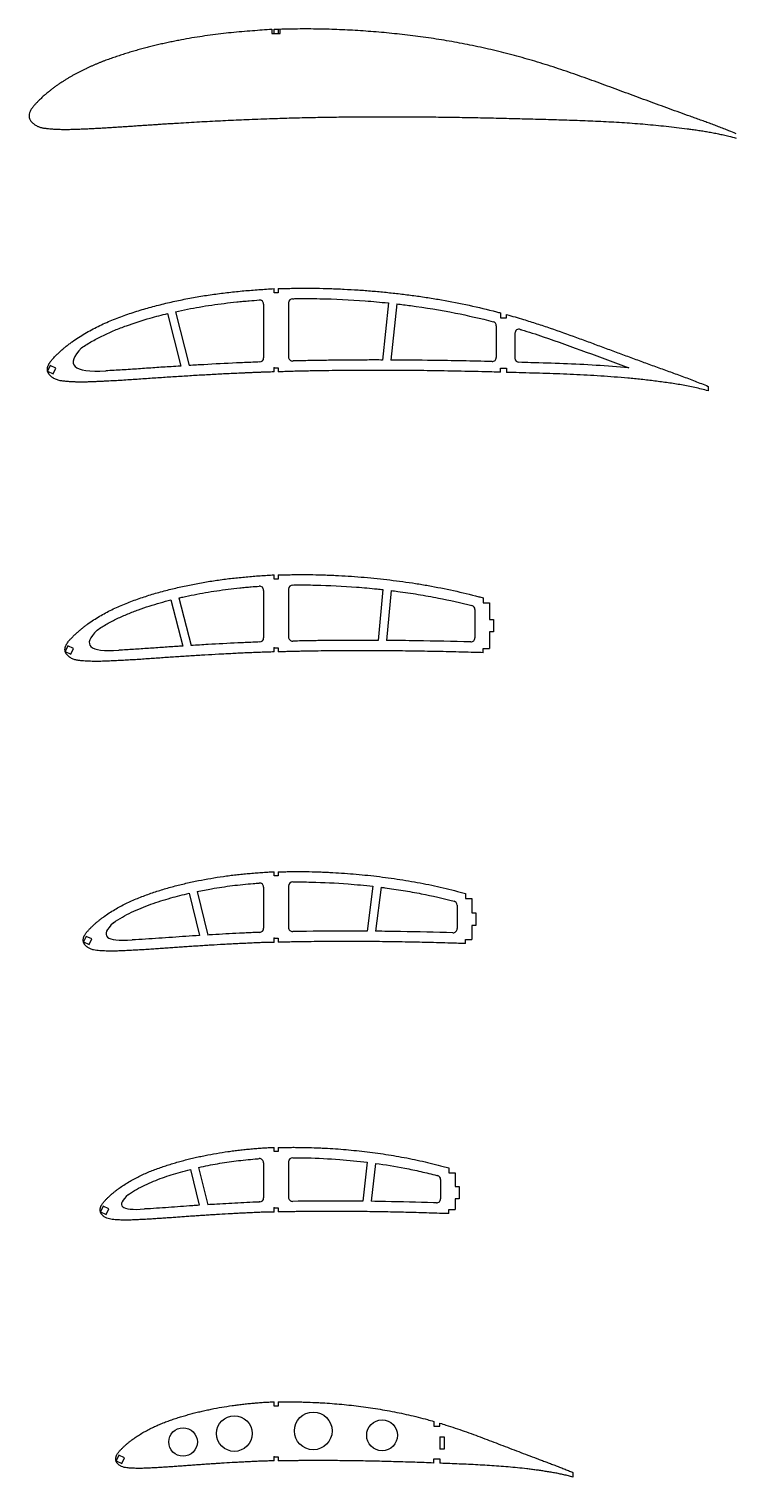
# Model space of a CAD drawing. Header units: millimetres. Extents: x 80 to 1077, y 41 to 739.
# Drawn here: x 80 to 421, y 41 to 739 of the extents above; entities that cross this region are included whole.
import ezdxf

# ---------------------------------------------------------------- set-up
doc = ezdxf.new("R2010")
doc.units = ezdxf.units.MM
doc.layers.add('10', color=7, linetype='Continuous')
doc.layers.add('11', color=80, linetype='Continuous')

msp = doc.modelspace()

# ---------------------------------------------------------------- linework, layer by layer
for p, q in [((196.84, 739.28), (196.84, 737.28)), ((196.84, 737.28), (200.84, 737.28)), ((196.84, 737.28), (197.84, 737.28)), ((197.84, 737.28), (197.84, 739.28)), ((197.84, 739.28), (199.84, 739.28)), ((199.84, 739.28), (199.84, 737.28)), ((200.84, 737.28), (200.84, 739.32)), ((197.84, 612.28), (197.84, 614.27)), ((199.84, 612.28), (197.84, 612.28)), ((199.84, 614.28), (199.84, 612.28)), ((204.84, 607.4), (204.84, 581.36)), ((146.47, 602.23), (152.84, 576.93)), ((150.37, 603.13), (156.91, 577.18)), ((192.84, 606.77), (192.84, 580.88)), ((253.04, 607.33), (250.22, 579.84)), ((257.01, 606.89), (254.24, 579.83)), ((307.02, 602.56), (307.02, 600.16)), ((310.02, 600.16), (310.02, 601.74)), ((305.02, 596.37), (305.02, 581.07)), ((307.02, 600.16), (310.02, 600.16)), ((314.02, 592.7), (314.02, 580.72)), ((197.84, 574.1), (197.84, 576.1)), ((197.84, 576.1), (199.84, 576.1)), ((199.84, 576.1), (199.84, 574.15)), ((307.02, 573.97), (307.02, 575.97)), ((307.02, 575.97), (310.02, 575.97)), ((310.02, 575.97), (310.02, 573.88)), ((197.84, 474.26), (197.84, 476.25)), ((199.84, 476.26), (199.84, 474.26)), ((192.84, 468.8), (192.84, 445.9)), ((199.84, 474.26), (197.84, 474.26)), ((204.84, 469.37), (204.84, 446.32)), ((250.38, 469.17), (248.02, 444.66)), ((254.35, 468.7), (252.03, 444.64)), ((148.1, 464.19), (153.79, 441.93)), ((151.98, 465.14), (157.85, 442.19)), ((298.74, 465.15), (298.74, 462.75)), ((298.74, 462.75), (301.74, 462.75)), ((301.74, 462.75), (301.74, 454.75)), ((294.74, 459.5), (294.74, 445.92)), ((301.74, 454.75), (303.74, 454.75)), ((303.74, 454.75), (303.74, 448.75)), ((303.74, 448.75), (301.74, 448.75)), ((301.74, 448.75), (301.74, 440.75)), ((197.84, 439.1), (197.84, 441.1)), ((197.84, 441.1), (199.84, 441.1)), ((199.84, 441.1), (199.84, 439.14)), ((298.74, 438.75), (298.74, 440.75)), ((298.74, 440.75), (301.74, 440.75)), ((197.84, 331.13), (197.84, 333.11)), ((199.84, 331.13), (197.84, 331.13)), ((199.84, 333.13), (199.84, 331.13)), ((156.87, 322.77), (161.9, 302.39)), ((160.78, 323.63), (165.96, 302.64)), ((192.84, 325.71), (192.84, 305.92)), ((204.84, 326.22), (204.84, 306.28)), ((245.55, 326.12), (242.7, 304.49)), ((249.52, 325.63), (246.73, 304.45)), ((290.15, 322.65), (290.15, 320.25)), ((286.15, 317.01), (286.15, 305.7)), ((290.15, 320.25), (293.15, 320.25)), ((293.15, 320.25), (293.15, 313.25)), ((293.15, 313.25), (295.15, 313.25)), ((295.15, 307.25), (293.15, 307.25)), ((293.15, 307.25), (293.15, 300.51)), ((295.15, 313.25), (295.15, 307.25)), ((197.84, 299.1), (197.84, 301.1)), ((197.84, 301.1), (199.84, 301.1)), ((199.84, 301.1), (199.84, 299.14)), ((290.15, 298.51), (290.15, 300.51)), ((290.15, 300.51), (293.15, 300.51)), ((197.84, 198.22), (197.84, 200.2)), ((199.84, 198.22), (197.84, 198.22)), ((199.84, 200.22), (199.84, 198.22)), ((157.57, 189.65), (161.8, 172.32)), ((161.46, 190.58), (165.86, 172.59)), ((192.84, 192.85), (192.84, 175.94)), ((204.84, 193.28), (204.84, 176.24)), ((242.81, 193.07), (240.65, 174.3)), ((246.78, 192.55), (244.67, 174.25)), ((282.18, 190.33), (282.18, 187.93)), ((278.18, 184.71), (278.18, 175.5)), ((282.18, 187.93), (285.18, 187.93)), ((285.18, 187.93), (285.18, 181.43)), ((285.18, 181.43), (287.18, 181.43)), ((287.18, 175.43), (285.18, 175.43)), ((285.18, 175.43), (285.18, 170.3)), ((287.18, 181.43), (287.18, 175.43)), ((197.84, 169.1), (197.84, 171.1)), ((197.84, 171.1), (199.84, 171.1)), ((199.84, 171.1), (199.84, 169.13)), ((282.18, 168.3), (282.18, 170.3)), ((282.18, 170.3), (285.18, 170.3)), ((197.84, 75.53), (197.84, 77.51)), ((199.84, 77.53), (199.84, 75.53)), ((199.84, 75.53), (197.84, 75.53)), ((274.82, 68.18), (274.82, 65.78)), ((274.82, 65.78), (277.82, 65.78)), ((277.82, 65.78), (277.82, 67.3)), ((277.82, 60.78), (279.82, 60.78)), ((277.82, 60.78), (277.82, 54.78)), ((279.82, 60.78), (279.82, 54.78)), ((197.84, 49.1), (197.84, 51.1)), ((197.84, 51.1), (199.84, 51.1)), ((199.84, 51.1), (199.84, 49.12)), ((274.82, 48.09), (274.82, 50.09)), ((274.82, 50.09), (277.82, 50.09)), ((279.82, 54.78), (277.82, 54.78)), ((277.82, 50.09), (277.82, 47.98))]:
    msp.add_line(p, q)
at = {"color": 7, "linetype": 'Continuous', "lineweight": 25}
for p, q in [((105.04, 585.71), (105.04, 585.71)), ((89.93, 577.19), (88.67, 574.47)), ((88.67, 574.47), (91.39, 573.2)), ((92.65, 575.92), (89.93, 577.19)), ((91.39, 573.2), (92.65, 575.92)), ((116.74, 574.61), (116.74, 574.61)), ((407.11, 567.14), (407.12, 564.98)), ((112.57, 449.66), (112.57, 449.66)), ((98.42, 442.09), (97.15, 439.37)), ((101.14, 440.82), (98.42, 442.09)), ((99.87, 438.1), (101.14, 440.82)), ((122.96, 439.92), (122.96, 439.92)), ((97.15, 439.37), (99.87, 438.1)), ((120.38, 308.58), (120.38, 308.58)), ((107.23, 301.99), (105.96, 299.27)), ((109.94, 300.72), (107.23, 301.99)), ((108.68, 298), (109.94, 300.72)), ((105.96, 299.27), (108.68, 298)), ((127.63, 177.58), (127.63, 177.58)), ((115.4, 171.89), (114.13, 169.17)), ((114.13, 169.17), (116.85, 167.9)), ((118.12, 170.62), (115.4, 171.89)), ((116.85, 167.9), (118.12, 170.62)), ((122.94, 51.8), (121.68, 49.08)), ((121.68, 49.08), (124.4, 47.81)), ((125.66, 50.53), (122.94, 51.8)), ((124.4, 47.81), (125.66, 50.53)), ((341.95, 43.54), (341.96, 41.33))]:
    msp.add_line(p, q, dxfattribs=at)
for centre, radius in [((178.7, 62.3), 8.6), ((216.76, 63.58), 9.09), ((153.98, 58.23), 6.88), ((249.95, 61.44), 7.44)]:
    msp.add_circle(centre, radius)
for centre, start, end in [((190.84, 606.77), 0, 94.30218), ((206.84, 607.4), 91.00408, 180), ((303.02, 596.37), 0, 75.41711), ((316.02, 592.7), 73.08137, 180), ((190.84, 580.88), 272.10136, 0), ((206.84, 581.36), 180, 271.56895), ((303.02, 581.07), 268.53786, 360), ((316.02, 580.72), 180, 268.37755), ((190.84, 468.8), 0, 94.2857), ((206.84, 469.37), 90.79571, 180), ((292.74, 459.5), 360, 75.64772), ((190.84, 445.9), 272.06582, 0), ((206.84, 446.32), 180, 271.33539), ((292.74, 445.92), 268.46053, 0), ((206.84, 326.22), 90.45832, 180), ((190.84, 325.71), 0, 94.34987), ((284.15, 317.01), 360, 75.4806), ((190.84, 305.92), 272.11706, 0), ((206.84, 306.28), 180, 271.12223), ((284.15, 305.7), 268.31891, 0), ((190.84, 192.85), 0, 94.49635), ((206.84, 193.28), 90.09645, 180), ((276.18, 184.71), 0, 75.29038), ((190.84, 175.94), 272.30208, 360), ((206.84, 176.24), 180, 270.92366), ((276.18, 175.5), 268.16058, 0)]:
    msp.add_arc(centre, 2, start, end)
for points, knots in [([(199.84, 614.28), (200.3, 614.29), (201.89, 614.31), (204.6, 614.36), (207.98, 614.43), (211.37, 614.46), (214.75, 614.46), (219.26, 614.42), (223.76, 614.32), (228.27, 614.15), (232.77, 613.95), (238.4, 613.63), (245.14, 613.12), (251.88, 612.49), (258.6, 611.76), (265.31, 610.91), (272, 609.94), (280.9, 608.47), (291.96, 606.31), (301.38, 604.05), (306.38, 602.73), (307.02, 602.56)], [0.0092414, 0.0092414, 0.0092414, 0.0092414, 0.015625, 0.03125, 0.046875, 0.0625, 0.078125, 0.09375, 0.125, 0.140625, 0.15625, 0.1875, 0.21875, 0.25, 0.28125, 0.3125, 0.34375, 0.375, 0.4375, 0.5, 0.509189, 0.509189, 0.509189, 0.509189]), ([(197.84, 574.1), (196.71, 574.07), (194.97, 574.02), (192.63, 573.94), (190.8, 573.87), (188.98, 573.8), (187.16, 573.73), (185.34, 573.65), (182.91, 573.55), (179.88, 573.41), (176.24, 573.24), (172.61, 573.05), (167.76, 572.8), (162.92, 572.53), (158.08, 572.24), (154.45, 572.02), (150.82, 571.79), (147.2, 571.56), (143.57, 571.31), (139.95, 571.07), (136.32, 570.82), (132.7, 570.57), (129.08, 570.33), (125.45, 570.09), (121.83, 569.87), (118.81, 569.71), (116.39, 569.59), (114.58, 569.5), (112.77, 569.42), (110.96, 569.34), (109.15, 569.27), (107.33, 569.22), (105.52, 569.19), (103.7, 569.2), (101.89, 569.24), (100.08, 569.31), (98.27, 569.44), (96.46, 569.61), (94.66, 569.84), (93.2, 570.23), (92.09, 570.73), (91.44, 571.11), (90.94, 571.45), (90.46, 571.82), (90.01, 572.23), (89.66, 572.62), (89.47, 572.85), (89.33, 573.03), (89.2, 573.22), (89.09, 573.42), (88.99, 573.62), (88.88, 573.82), (88.78, 574.02), (88.7, 574.23), (88.65, 574.45), (88.6, 574.67), (88.57, 574.9), (88.54, 575.2), (88.54, 575.58), (88.58, 575.95), (88.64, 576.25), (88.69, 576.47), (88.76, 576.69), (88.86, 576.97), (89, 577.32), (89.2, 577.73), (89.5, 578.26), (89.92, 578.89), (90.47, 579.61), (91.05, 580.3), (91.66, 580.97), (92.29, 581.62), (92.93, 582.26), (93.79, 583.11), (94.9, 584.15), (96.26, 585.35), (97.66, 586.5), (99.09, 587.61), (101.04, 589.04), (103.54, 590.74), (106.63, 592.65), (109.79, 594.43), (113.02, 596.09), (116.31, 597.62), (119.65, 599.04), (123.03, 600.36), (126.44, 601.61), (129.88, 602.77), (133.34, 603.86), (136.82, 604.88), (140.33, 605.84), (143.85, 606.74), (147.38, 607.59), (150.93, 608.38), (155.67, 609.36), (161.63, 610.46), (167.63, 611.38), (172.44, 612.03), (176.05, 612.46), (179.67, 612.85), (183.3, 613.2), (186.93, 613.5), (190.57, 613.77), (194.2, 614.04), (196.63, 614.2), (197.84, 614.27)], [0.4725269, 0.4725269, 0.4725269, 0.4725269, 0.4802032, 0.4843286, 0.4884539, 0.4925793, 0.4967047, 0.5008301, 0.5049554, 0.5132062, 0.5214569, 0.5297077, 0.5379584, 0.5544599, 0.5627106, 0.5709614, 0.5792121, 0.5874629, 0.5957136, 0.6039643, 0.6122151, 0.6204658, 0.6287166, 0.6369673, 0.6452181, 0.6534688, 0.6575942, 0.6617195, 0.6658449, 0.6699703, 0.6740957, 0.678221, 0.6823464, 0.6864718, 0.6905971, 0.6947225, 0.6988479, 0.7029733, 0.7070986, 0.711224, 0.7132867, 0.7153494, 0.7163807, 0.7174121, 0.7194747, 0.7205061, 0.7210218, 0.7215374, 0.7220531, 0.7225688, 0.7230844, 0.7236001, 0.7241158, 0.7246315, 0.7251471, 0.7256628, 0.7261785, 0.7266941, 0.7277255, 0.7287568, 0.7292725, 0.7297882, 0.7303038, 0.7308195, 0.7318509, 0.7328822, 0.7339135, 0.7359762, 0.7380389, 0.7401016, 0.7421643, 0.744227, 0.7462897, 0.7483523, 0.7524777, 0.7566031, 0.7607285, 0.7648538, 0.7689792, 0.7772299, 0.7854807, 0.7937314, 0.8019822, 0.8102329, 0.8184837, 0.8267344, 0.8349851, 0.8432359, 0.8514866, 0.8597374, 0.8679881, 0.8762389, 0.8844896, 0.8927403, 0.9009911, 0.9174926, 0.9339941, 0.9422448, 0.9504955, 0.9587463, 0.966997, 0.9752478, 0.9834985, 0.9917493, 1, 1, 1, 1]), ([(150.37, 603.13), (154.16, 603.98), (157.98, 604.72), (165.8, 606.07), (169.81, 606.65), (175.83, 607.4), (177.84, 607.63), (180.86, 607.94), (181.86, 608.04), (183.87, 608.23), (184.88, 608.31), (187.49, 608.52), (189.09, 608.65), (190.69, 608.77)], [0.5046131, 0.5046131, 0.5046131, 0.5046131, 0.625, 0.625, 0.75, 0.75, 0.8125, 0.8125, 0.84375, 0.84375, 0.875, 0.875, 0.9246405, 0.9246405, 0.9246405, 0.9246405]), ([(206.81, 609.4), (207.52, 609.41), (208.24, 609.42), (212.62, 609.47), (216.27, 609.46), (227.23, 609.26), (234.52, 608.91), (245.45, 608.07), (249.09, 607.74), (252.83, 607.35), (252.93, 607.34), (253.04, 607.33)], [0.0502331, 0.0502331, 0.0502331, 0.0502331, 0.0625, 0.0625, 0.125, 0.125, 0.25, 0.25, 0.3125, 0.3125, 0.3142357, 0.3142357, 0.3142357, 0.3142357]), ([(105.04, 585.71), (106.73, 586.85), (108.45, 587.91), (111.96, 589.92), (113.74, 590.85), (117.35, 592.6), (119.18, 593.42), (122.89, 594.95), (124.76, 595.67), (130.43, 597.73), (134.28, 598.95), (140.93, 600.83), (143.69, 601.56), (146.47, 602.23)], [0, 0, 0, 0, 0.0625, 0.0625, 0.125, 0.125, 0.1875, 0.1875, 0.25, 0.25, 0.375, 0.375, 0.4633568, 0.4633568, 0.4633568, 0.4633568]), ([(257.01, 606.89), (259.22, 606.64), (261.43, 606.36), (270.89, 605.1), (278.11, 603.92), (291.39, 601.28), (297.47, 599.88), (303.52, 598.31)], [0.3370016, 0.3370016, 0.3370016, 0.3370016, 0.375, 0.375, 0.5, 0.5, 0.6068873, 0.6068873, 0.6068873, 0.6068873]), ([(310.02, 601.74), (312.73, 600.99), (317.59, 599.57), (324.57, 597.37), (333.12, 594.52), (341.61, 591.48), (350.08, 588.37), (356.42, 586.02), (362.76, 583.67), (369.1, 581.32), (375.45, 578.99), (380.74, 577.05), (384.98, 575.52), (388.16, 574.37), (391.34, 573.23), (394.52, 572.07), (397.69, 570.89), (400.85, 569.69), (403.99, 568.44), (406.08, 567.59), (407.11, 567.14)], [0.5235568, 0.5235568, 0.5235568, 0.5235568, 0.5625, 0.59375, 0.625, 0.6875, 0.71875, 0.75, 0.78125, 0.8125, 0.84375, 0.875, 0.890625, 0.90625, 0.921875, 0.9375, 0.953125, 0.96875, 0.984375, 1, 1, 1, 1]), ([(316.6, 594.62), (316.78, 594.56), (316.96, 594.51), (320.65, 593.38), (324.13, 592.25), (334.54, 588.74), (341.42, 586.23), (355.15, 581.17), (362.01, 578.61), (368.88, 576.08)], [0.6842626, 0.6842626, 0.6842626, 0.6842626, 0.6875, 0.6875, 0.75, 0.75, 0.875, 0.875, 1, 1, 1, 1]), ([(250.22, 579.84), (247.74, 579.85), (245.27, 579.85), (237.53, 579.83), (232.27, 579.8), (224.39, 579.7), (221.76, 579.66), (217.82, 579.6), (216.5, 579.57), (213.88, 579.52), (212.56, 579.49), (209.93, 579.43), (208.62, 579.41), (207.17, 579.37), (207.03, 579.36), (206.9, 579.36)], [0.4705464, 0.4705464, 0.4705464, 0.4705464, 0.5, 0.5, 0.5625, 0.5625, 0.59375, 0.59375, 0.609375, 0.609375, 0.625, 0.625, 0.640625, 0.640625, 0.6422451, 0.6422451, 0.6422451, 0.6422451]), ([(302.97, 579.07), (293.42, 579.32), (283.88, 579.52), (267.63, 579.74), (260.94, 579.81), (254.24, 579.83)], [0.2614995, 0.2614995, 0.2614995, 0.2614995, 0.375, 0.375, 0.4546161, 0.4546161, 0.4546161, 0.4546161]), ([(152.84, 576.93), (151.3, 576.83), (149.76, 576.73), (145.6, 576.46), (142.98, 576.29), (137.73, 575.93), (135.11, 575.75), (129.86, 575.39), (127.24, 575.21), (121.99, 574.89), (119.37, 574.74), (116.74, 574.61)], [0.856648, 0.856648, 0.856648, 0.856648, 0.875, 0.875, 0.90625, 0.90625, 0.9375, 0.9375, 0.96875, 0.96875, 1, 1, 1, 1]), ([(190.91, 578.88), (189.81, 578.84), (188.7, 578.8), (184.97, 578.64), (182.34, 578.53), (174.46, 578.16), (169.21, 577.89), (161.61, 577.46), (159.26, 577.32), (156.91, 577.18)], [0.705585, 0.705585, 0.705585, 0.705585, 0.71875, 0.71875, 0.75, 0.75, 0.8125, 0.8125, 0.8405218, 0.8405218, 0.8405218, 0.8405218]), ([(307.02, 573.97), (305.65, 574), (299.9, 574.15), (289.78, 574.39), (278.84, 574.59), (270.09, 574.71), (263.53, 574.78), (256.97, 574.82), (250.41, 574.85), (243.86, 574.85), (237.31, 574.82), (230.76, 574.78), (224.22, 574.7), (218.77, 574.61), (214.41, 574.53), (211.15, 574.46), (208.42, 574.4), (206.25, 574.34), (204.07, 574.27), (201.94, 574.2), (200.35, 574.16), (199.84, 574.15)], [0.2267295, 0.2267295, 0.2267295, 0.2267295, 0.2359762, 0.2654733, 0.2949703, 0.3097188, 0.3244673, 0.3392158, 0.3539643, 0.3687129, 0.3834614, 0.3982099, 0.4129584, 0.4277069, 0.4350812, 0.4424554, 0.4498297, 0.4535168, 0.4572039, 0.4645782, 0.4680034, 0.4680034, 0.4680034, 0.4680034]), ([(407.12, 564.98), (406.08, 565.3), (403.97, 565.83), (400.79, 566.59), (397.6, 567.25), (394.39, 567.84), (391.16, 568.37), (387.93, 568.85), (384.69, 569.29), (381.45, 569.71), (378.2, 570.09), (373.86, 570.58), (368.43, 571.11), (361.9, 571.66), (355.37, 572.13), (348.82, 572.52), (342.27, 572.84), (335.71, 573.1), (329.16, 573.33), (322.59, 573.53), (316.22, 573.71), (312.02, 573.83), (310.02, 573.88)], [0, 0, 0, 0, 0.0073743, 0.0147485, 0.0221228, 0.029497, 0.0368713, 0.0442455, 0.0516198, 0.0589941, 0.0663683, 0.0737426, 0.0884911, 0.1032396, 0.1179881, 0.1327366, 0.1474851, 0.1622337, 0.1769822, 0.1917307, 0.2064792, 0.2199886, 0.2199886, 0.2199886, 0.2199886]), ([(368.88, 576.08), (363.64, 576.56), (358.4, 576.95), (347.9, 577.59), (342.65, 577.83), (332.15, 578.24), (326.89, 578.4), (319.74, 578.61), (317.85, 578.67), (315.96, 578.72)], [0, 0, 0, 0, 0.0625, 0.0625, 0.125, 0.125, 0.1875, 0.1875, 0.2099885, 0.2099885, 0.2099885, 0.2099885]), ([(197.84, 439.1), (196.79, 439.07), (195.18, 439.03), (193.01, 438.97), (191.33, 438.91), (189.65, 438.85), (187.97, 438.78), (186.29, 438.7), (184.05, 438.61), (181.26, 438.48), (177.9, 438.31), (174.55, 438.14), (170.08, 437.91), (165.61, 437.65), (161.14, 437.39), (157.8, 437.18), (154.45, 436.96), (151.1, 436.74), (147.75, 436.52), (144.41, 436.29), (141.06, 436.05), (137.72, 435.82), (134.38, 435.59), (131.03, 435.37), (127.69, 435.17), (124.9, 435.01), (122.67, 434.9), (120.99, 434.82), (119.32, 434.74), (117.64, 434.67), (115.97, 434.6), (114.3, 434.55), (112.62, 434.53), (110.95, 434.53), (109.27, 434.57), (107.6, 434.64), (105.93, 434.75), (104.26, 434.91), (102.6, 435.13), (101.25, 435.51), (100.23, 435.97), (99.63, 436.33), (99.17, 436.65), (98.73, 437), (98.33, 437.38), (98, 437.75), (97.83, 437.96), (97.71, 438.13), (97.59, 438.31), (97.49, 438.49), (97.4, 438.68), (97.31, 438.87), (97.22, 439.06), (97.16, 439.26), (97.11, 439.46), (97.08, 439.66), (97.05, 439.87), (97.03, 440.15), (97.03, 440.5), (97.07, 440.85), (97.11, 441.12), (97.16, 441.32), (97.22, 441.53), (97.3, 441.79), (97.43, 442.12), (97.61, 442.49), (97.88, 442.98), (98.26, 443.57), (98.77, 444.24), (99.31, 444.88), (99.87, 445.5), (100.45, 446.1), (101.04, 446.7), (101.84, 447.48), (102.85, 448.44), (104.11, 449.55), (105.4, 450.62), (106.72, 451.65), (108.52, 452.97), (110.83, 454.54), (113.68, 456.3), (116.59, 457.95), (119.58, 459.48), (122.61, 460.9), (125.7, 462.21), (128.82, 463.44), (131.96, 464.59), (135.14, 465.66), (138.34, 466.67), (141.55, 467.61), (144.79, 468.5), (148.03, 469.34), (151.3, 470.12), (154.57, 470.85), (158.95, 471.76), (164.45, 472.78), (169.98, 473.63), (174.42, 474.23), (177.75, 474.63), (181.09, 474.99), (184.43, 475.31), (187.78, 475.59), (191.13, 475.84), (194.49, 476.08), (196.72, 476.2), (197.84, 476.25)], [0.4724615, 0.4724615, 0.4724615, 0.4724615, 0.4802032, 0.4843286, 0.4884539, 0.4925793, 0.4967047, 0.5008301, 0.5049554, 0.5132062, 0.5214569, 0.5297077, 0.5379584, 0.5544599, 0.5627106, 0.5709614, 0.5792121, 0.5874629, 0.5957136, 0.6039643, 0.6122151, 0.6204658, 0.6287166, 0.6369673, 0.6452181, 0.6534688, 0.6575942, 0.6617195, 0.6658449, 0.6699703, 0.6740957, 0.678221, 0.6823464, 0.6864718, 0.6905971, 0.6947225, 0.6988479, 0.7029733, 0.7070986, 0.711224, 0.7132867, 0.7153494, 0.7163807, 0.7174121, 0.7194747, 0.7205061, 0.7210218, 0.7215374, 0.7220531, 0.7225688, 0.7230844, 0.7236001, 0.7241158, 0.7246315, 0.7251471, 0.7256628, 0.7261785, 0.7266941, 0.7277255, 0.7287568, 0.7292725, 0.7297882, 0.7303038, 0.7308195, 0.7318509, 0.7328822, 0.7339135, 0.7359762, 0.7380389, 0.7401016, 0.7421643, 0.744227, 0.7462897, 0.7483523, 0.7524777, 0.7566031, 0.7607285, 0.7648538, 0.7689792, 0.7772299, 0.7854807, 0.7937314, 0.8019822, 0.8102329, 0.8184837, 0.8267344, 0.8349851, 0.8432359, 0.8514866, 0.8597374, 0.8679881, 0.8762389, 0.8844896, 0.8927403, 0.9009911, 0.9174926, 0.9339941, 0.9422448, 0.9504955, 0.9587463, 0.966997, 0.9752478, 0.9834985, 0.9917493, 1, 1, 1, 1]), ([(199.84, 476.26), (200.21, 476.27), (201.62, 476.28), (204.07, 476.32), (207.18, 476.38), (210.29, 476.4), (213.4, 476.4), (217.55, 476.35), (221.7, 476.25), (225.85, 476.09), (229.99, 475.9), (235.17, 475.58), (241.38, 475.11), (247.57, 474.52), (253.76, 473.83), (259.93, 473.03), (266.09, 472.13), (274.28, 470.76), (284.46, 468.75), (293.26, 466.62), (298.01, 465.35), (298.74, 465.15)], [0.0100409, 0.0100409, 0.0100409, 0.0100409, 0.015625, 0.03125, 0.046875, 0.0625, 0.078125, 0.09375, 0.125, 0.140625, 0.15625, 0.1875, 0.21875, 0.25, 0.28125, 0.3125, 0.34375, 0.375, 0.4375, 0.5, 0.5114437, 0.5114437, 0.5114437, 0.5114437]), ([(151.98, 465.14), (152.59, 465.28), (153.2, 465.42), (157.43, 466.37), (161.07, 467.09), (168.39, 468.35), (172.07, 468.89), (177.6, 469.58), (179.45, 469.79), (182.22, 470.07), (183.14, 470.16), (184.99, 470.34), (185.91, 470.42), (188.12, 470.6), (189.41, 470.7), (190.69, 470.79)], [0.4789538, 0.4789538, 0.4789538, 0.4789538, 0.5, 0.5, 0.625, 0.625, 0.75, 0.75, 0.8125, 0.8125, 0.84375, 0.84375, 0.875, 0.875, 0.9183811, 0.9183811, 0.9183811, 0.9183811]), ([(206.81, 471.37), (207.18, 471.37), (207.54, 471.38), (211.22, 471.42), (214.53, 471.4), (224.47, 471.2), (231.08, 470.88), (240.98, 470.12), (244.28, 469.82), (248.51, 469.38), (249.45, 469.28), (250.38, 469.17)], [0.0556507, 0.0556507, 0.0556507, 0.0556507, 0.0625, 0.0625, 0.125, 0.125, 0.25, 0.25, 0.3125, 0.3125, 0.3302006, 0.3302006, 0.3302006, 0.3302006]), ([(254.35, 468.7), (255.39, 468.57), (256.43, 468.44), (260.75, 467.87), (264.04, 467.38), (270.59, 466.31), (273.85, 465.73), (282.51, 464.02), (287.89, 462.8), (293.23, 461.43)], [0.3553279, 0.3553279, 0.3553279, 0.3553279, 0.375, 0.375, 0.4375, 0.4375, 0.5, 0.5, 0.6040812, 0.6040812, 0.6040812, 0.6040812]), ([(112.57, 449.66), (114.12, 450.71), (115.7, 451.69), (118.92, 453.53), (120.56, 454.38), (123.88, 455.99), (125.56, 456.73), (128.97, 458.14), (130.69, 458.8), (135.9, 460.69), (139.43, 461.81), (144.7, 463.3), (146.4, 463.76), (148.1, 464.19)], [0, 0, 0, 0, 0.0625, 0.0625, 0.125, 0.125, 0.1875, 0.1875, 0.25, 0.25, 0.375, 0.375, 0.4340546, 0.4340546, 0.4340546, 0.4340546]), ([(153.79, 441.93), (153.08, 441.89), (152.37, 441.84), (149.28, 441.63), (146.88, 441.47), (142.1, 441.14), (139.71, 440.97), (134.93, 440.64), (132.53, 440.48), (127.75, 440.18), (125.36, 440.05), (122.96, 439.92)], [0.8657755, 0.8657755, 0.8657755, 0.8657755, 0.875, 0.875, 0.90625, 0.90625, 0.9375, 0.9375, 0.96875, 0.96875, 1, 1, 1, 1]), ([(190.91, 443.9), (189.8, 443.86), (188.68, 443.81), (186.37, 443.71), (185.17, 443.66), (182.78, 443.56), (181.58, 443.5), (175.6, 443.21), (170.81, 442.96), (163.3, 442.53), (160.57, 442.36), (157.85, 442.19)], [0.7042109, 0.7042109, 0.7042109, 0.7042109, 0.71875, 0.71875, 0.734375, 0.734375, 0.75, 0.75, 0.8125, 0.8125, 0.8480878, 0.8480878, 0.8480878, 0.8480878]), ([(248.02, 444.66), (244.65, 444.68), (241.28, 444.69), (233.12, 444.68), (228.33, 444.65), (221.13, 444.58), (218.74, 444.54), (213.94, 444.47), (211.54, 444.42), (208.39, 444.36), (207.64, 444.34), (206.89, 444.32)], [0.4561361, 0.4561361, 0.4561361, 0.4561361, 0.5, 0.5, 0.5625, 0.5625, 0.59375, 0.59375, 0.625, 0.625, 0.6348018, 0.6348018, 0.6348018, 0.6348018]), ([(292.69, 443.92), (284.02, 444.15), (275.36, 444.34), (261.81, 444.55), (256.92, 444.6), (252.03, 444.64)], [0.2620838, 0.2620838, 0.2620838, 0.2620838, 0.375, 0.375, 0.4386902, 0.4386902, 0.4386902, 0.4386902]), ([(298.74, 438.75), (297.32, 438.79), (291.88, 438.94), (282.42, 439.18), (272.36, 439.39), (264.32, 439.51), (258.28, 439.58), (252.25, 439.64), (246.22, 439.67), (240.19, 439.69), (234.16, 439.68), (228.14, 439.65), (222.11, 439.59), (217.09, 439.52), (213.08, 439.45), (210.07, 439.39), (207.57, 439.34), (205.56, 439.29), (203.56, 439.24), (201.65, 439.19), (200.25, 439.15), (199.84, 439.14)], [0.2255938, 0.2255938, 0.2255938, 0.2255938, 0.2359762, 0.2654733, 0.2949703, 0.3097188, 0.3244673, 0.3392158, 0.3539643, 0.3687129, 0.3834614, 0.3982099, 0.4129584, 0.4277069, 0.4350812, 0.4424554, 0.4498297, 0.4535168, 0.4572039, 0.4645782, 0.4675536, 0.4675536, 0.4675536, 0.4675536]), ([(197.84, 299.1), (196.87, 299.08), (195.39, 299.05), (193.4, 299), (191.87, 298.95), (190.34, 298.9), (188.81, 298.83), (187.28, 298.76), (185.24, 298.67), (182.69, 298.55), (179.62, 298.4), (176.56, 298.24), (172.48, 298.02), (168.41, 297.78), (164.33, 297.53), (161.27, 297.34), (158.21, 297.14), (155.16, 296.94), (152.1, 296.73), (149.04, 296.51), (145.99, 296.3), (142.93, 296.08), (139.88, 295.87), (136.82, 295.66), (133.76, 295.47), (131.21, 295.33), (129.18, 295.23), (127.65, 295.15), (126.12, 295.07), (124.59, 295.01), (123.06, 294.95), (121.53, 294.9), (119.99, 294.88), (118.46, 294.88), (116.93, 294.91), (115.4, 294.98), (113.87, 295.08), (112.35, 295.22), (110.83, 295.43), (109.6, 295.79), (108.68, 296.23), (108.13, 296.56), (107.72, 296.86), (107.32, 297.18), (106.96, 297.54), (106.67, 297.88), (106.51, 298.08), (106.41, 298.24), (106.31, 298.4), (106.22, 298.57), (106.14, 298.74), (106.06, 298.92), (105.99, 299.09), (105.94, 299.28), (105.91, 299.47), (105.88, 299.65), (105.86, 299.84), (105.85, 300.1), (105.84, 300.42), (105.88, 300.74), (105.91, 300.99), (105.95, 301.18), (106, 301.36), (106.07, 301.6), (106.18, 301.9), (106.35, 302.25), (106.59, 302.7), (106.93, 303.24), (107.39, 303.85), (107.88, 304.44), (108.39, 305.01), (108.92, 305.56), (109.46, 306.11), (110.18, 306.83), (111.11, 307.7), (112.25, 308.72), (113.43, 309.7), (114.64, 310.64), (116.28, 311.85), (118.39, 313.29), (121, 314.91), (123.66, 316.42), (126.38, 317.82), (129.16, 319.12), (131.98, 320.32), (134.83, 321.44), (137.7, 322.49), (140.61, 323.48), (143.53, 324.4), (146.46, 325.26), (149.42, 326.08), (152.38, 326.84), (155.36, 327.56), (158.35, 328.23), (162.35, 329.06), (167.37, 329.99), (172.42, 330.77), (176.47, 331.32), (179.51, 331.69), (182.56, 332.02), (185.61, 332.31), (188.67, 332.56), (191.72, 332.8), (194.78, 333.01), (196.82, 333.09), (197.84, 333.11)], [0.4723807, 0.4723807, 0.4723807, 0.4723807, 0.4802032, 0.4843286, 0.4884539, 0.4925793, 0.4967047, 0.5008301, 0.5049554, 0.5132062, 0.5214569, 0.5297077, 0.5379584, 0.5544599, 0.5627106, 0.5709614, 0.5792121, 0.5874629, 0.5957136, 0.6039643, 0.6122151, 0.6204658, 0.6287166, 0.6369673, 0.6452181, 0.6534688, 0.6575942, 0.6617195, 0.6658449, 0.6699703, 0.6740957, 0.678221, 0.6823464, 0.6864718, 0.6905971, 0.6947225, 0.6988479, 0.7029733, 0.7070986, 0.711224, 0.7132867, 0.7153494, 0.7163807, 0.7174121, 0.7194747, 0.7205061, 0.7210218, 0.7215374, 0.7220531, 0.7225688, 0.7230844, 0.7236001, 0.7241158, 0.7246315, 0.7251471, 0.7256628, 0.7261785, 0.7266941, 0.7277255, 0.7287568, 0.7292725, 0.7297882, 0.7303038, 0.7308195, 0.7318509, 0.7328822, 0.7339135, 0.7359762, 0.7380389, 0.7401016, 0.7421643, 0.744227, 0.7462897, 0.7483523, 0.7524777, 0.7566031, 0.7607285, 0.7648538, 0.7689792, 0.7772299, 0.7854807, 0.7937314, 0.8019822, 0.8102329, 0.8184837, 0.8267344, 0.8349851, 0.8432359, 0.8514866, 0.8597374, 0.8679881, 0.8762389, 0.8844896, 0.8927403, 0.9009911, 0.9174926, 0.9339941, 0.9422448, 0.9504955, 0.9587463, 0.966997, 0.9752478, 0.9834985, 0.9917493, 1, 1, 1, 1]), ([(199.84, 333.13), (200.12, 333.13), (201.34, 333.14), (203.51, 333.17), (206.34, 333.22), (209.17, 333.23), (212, 333.22), (215.78, 333.17), (219.56, 333.06), (223.33, 332.91), (227.1, 332.72), (231.81, 332.43), (237.46, 331.98), (243.1, 331.43), (248.73, 330.79), (254.35, 330.05), (259.95, 329.21), (267.4, 327.95), (276.66, 326.1), (284.84, 324.1), (289.32, 322.88), (290.15, 322.65)], [0.0110318, 0.0110318, 0.0110318, 0.0110318, 0.015625, 0.03125, 0.046875, 0.0625, 0.078125, 0.09375, 0.125, 0.140625, 0.15625, 0.1875, 0.21875, 0.25, 0.28125, 0.3125, 0.34375, 0.375, 0.4375, 0.5, 0.5142988, 0.5142988, 0.5142988, 0.5142988]), ([(206.83, 328.22), (206.83, 328.22), (206.83, 328.22), (209.81, 328.24), (212.78, 328.22), (221.68, 328.03), (227.61, 327.73), (237.53, 326.96), (241.54, 326.57), (245.55, 326.12)], [0.0624411, 0.0624411, 0.0624411, 0.0624411, 0.0625, 0.0625, 0.125, 0.125, 0.25, 0.25, 0.3348382, 0.3348382, 0.3348382, 0.3348382]), ([(120.38, 308.58), (123.2, 310.48), (126.13, 312.13), (130.65, 314.31), (132.19, 314.98), (135.28, 316.26), (136.84, 316.86), (140, 318), (141.59, 318.53), (144.79, 319.56), (146.41, 320.04), (150.96, 321.33), (153.91, 322.09), (156.87, 322.77)], [0, 0, 0, 0, 0.125, 0.125, 0.1875, 0.1875, 0.25, 0.25, 0.3125, 0.3125, 0.375, 0.375, 0.4877331, 0.4877331, 0.4877331, 0.4877331]), ([(160.78, 323.63), (163.09, 324.11), (165.42, 324.55), (171.07, 325.52), (174.41, 326.02), (181.11, 326.85), (184.46, 327.2), (188.77, 327.56), (189.73, 327.63), (190.69, 327.71)], [0.5372272, 0.5372272, 0.5372272, 0.5372272, 0.625, 0.625, 0.75, 0.75, 0.875, 0.875, 0.9106238, 0.9106238, 0.9106238, 0.9106238]), ([(249.52, 325.63), (250.09, 325.56), (250.66, 325.49), (254.18, 325.02), (257.13, 324.59), (263.01, 323.63), (265.94, 323.11), (274.17, 321.5), (279.43, 320.3), (284.65, 318.95)], [0.3628901, 0.3628901, 0.3628901, 0.3628901, 0.375, 0.375, 0.4375, 0.4375, 0.5, 0.5, 0.6140371, 0.6140371, 0.6140371, 0.6140371]), ([(161.9, 302.39), (159.69, 302.25), (157.48, 302.11), (150.96, 301.67), (146.65, 301.36), (140.19, 300.9), (138.04, 300.76), (133.73, 300.48), (131.58, 300.36), (129.42, 300.25)], [0.8428825, 0.8428825, 0.8428825, 0.8428825, 0.875, 0.875, 0.9375, 0.9375, 0.96875, 0.96875, 1, 1, 1, 1]), ([(190.92, 303.92), (190.88, 303.92), (190.85, 303.92), (189.74, 303.88), (188.66, 303.83), (186.5, 303.73), (185.43, 303.68), (183.27, 303.58), (182.19, 303.53), (176.8, 303.26), (172.49, 303.03), (167.44, 302.73), (166.7, 302.69), (165.96, 302.64)], [0.7026529, 0.7026529, 0.7026529, 0.7026529, 0.703125, 0.703125, 0.71875, 0.71875, 0.734375, 0.734375, 0.75, 0.75, 0.8125, 0.8125, 0.8232584, 0.8232584, 0.8232584, 0.8232584]), ([(242.7, 304.49), (239.44, 304.51), (236.18, 304.52), (224.28, 304.53), (215.64, 304.45), (206.96, 304.29), (206.92, 304.28), (206.88, 304.28)], [0.4527575, 0.4527575, 0.4527575, 0.4527575, 0.5, 0.5, 0.625, 0.625, 0.6256102, 0.6256102, 0.6256102, 0.6256102]), ([(284.09, 303.7), (275.67, 303.95), (267.25, 304.15), (254.79, 304.36), (250.76, 304.41), (246.73, 304.45)], [0.2530382, 0.2530382, 0.2530382, 0.2530382, 0.375, 0.375, 0.4333138, 0.4333138, 0.4333138, 0.4333138]), ([(290.15, 298.51), (288.69, 298.56), (283.56, 298.72), (274.78, 298.97), (265.64, 299.17), (258.33, 299.3), (252.84, 299.38), (247.35, 299.45), (241.87, 299.49), (236.38, 299.52), (230.9, 299.53), (225.41, 299.51), (219.93, 299.47), (215.36, 299.42), (211.7, 299.37), (208.96, 299.32), (206.68, 299.28), (204.85, 299.24), (203.02, 299.2), (201.35, 299.17), (200.14, 299.15), (199.84, 299.14)], [0.2241563, 0.2241563, 0.2241563, 0.2241563, 0.2359762, 0.2654733, 0.2949703, 0.3097188, 0.3244673, 0.3392158, 0.3539643, 0.3687129, 0.3834614, 0.3982099, 0.4129584, 0.4277069, 0.4350812, 0.4424554, 0.4498297, 0.4535168, 0.4572039, 0.4645782, 0.4669978, 0.4669978, 0.4669978, 0.4669978]), ([(197.84, 169.1), (196.95, 169.08), (195.59, 169.06), (193.77, 169.03), (192.38, 168.99), (190.98, 168.94), (189.59, 168.88), (188.19, 168.81), (186.33, 168.73), (184.01, 168.61), (181.22, 168.47), (178.43, 168.33), (174.72, 168.12), (171, 167.9), (167.28, 167.67), (164.49, 167.49), (161.71, 167.31), (158.92, 167.12), (156.13, 166.92), (153.34, 166.72), (150.56, 166.52), (147.77, 166.32), (144.98, 166.13), (142.19, 165.94), (139.4, 165.76), (137.08, 165.63), (135.22, 165.53), (133.82, 165.46), (132.43, 165.39), (131.03, 165.32), (129.63, 165.27), (128.24, 165.22), (126.84, 165.2), (125.44, 165.2), (124.04, 165.23), (122.65, 165.29), (121.25, 165.39), (119.86, 165.52), (118.47, 165.72), (117.35, 166.05), (116.52, 166.47), (116.02, 166.77), (115.65, 167.06), (115.29, 167.35), (114.96, 167.68), (114.71, 168), (114.57, 168.19), (114.48, 168.34), (114.39, 168.49), (114.31, 168.64), (114.25, 168.8), (114.18, 168.96), (114.13, 169.13), (114.09, 169.3), (114.07, 169.47), (114.05, 169.64), (114.04, 169.82), (114.03, 170.05), (114.02, 170.34), (114.05, 170.63), (114.08, 170.86), (114.11, 171.04), (114.15, 171.21), (114.21, 171.43), (114.31, 171.7), (114.45, 172.02), (114.66, 172.44), (114.97, 172.93), (115.39, 173.49), (115.83, 174.03), (116.3, 174.56), (116.78, 175.06), (117.27, 175.56), (117.93, 176.22), (118.78, 177.02), (119.82, 177.95), (120.89, 178.85), (121.99, 179.71), (123.49, 180.82), (125.41, 182.13), (127.79, 183.61), (130.22, 184.99), (132.7, 186.28), (135.24, 187.46), (137.81, 188.56), (140.41, 189.59), (143.03, 190.55), (145.68, 191.45), (148.34, 192.29), (151.02, 193.08), (153.72, 193.83), (156.42, 194.53), (159.14, 195.18), (161.86, 195.8), (165.51, 196.56), (170.09, 197.4), (174.69, 198.12), (178.38, 198.62), (181.15, 198.96), (183.93, 199.26), (186.7, 199.53), (189.49, 199.76), (192.27, 199.98), (195.05, 200.15), (196.91, 200.2), (197.84, 200.2)], [0.4722903, 0.4722903, 0.4722903, 0.4722903, 0.4802032, 0.4843286, 0.4884539, 0.4925793, 0.4967047, 0.5008301, 0.5049554, 0.5132062, 0.5214569, 0.5297077, 0.5379584, 0.5544599, 0.5627106, 0.5709614, 0.5792121, 0.5874629, 0.5957136, 0.6039643, 0.6122151, 0.6204658, 0.6287166, 0.6369673, 0.6452181, 0.6534688, 0.6575942, 0.6617195, 0.6658449, 0.6699703, 0.6740957, 0.678221, 0.6823464, 0.6864718, 0.6905971, 0.6947225, 0.6988479, 0.7029733, 0.7070986, 0.711224, 0.7132867, 0.7153494, 0.7163807, 0.7174121, 0.7194747, 0.7205061, 0.7210218, 0.7215374, 0.7220531, 0.7225688, 0.7230844, 0.7236001, 0.7241158, 0.7246315, 0.7251471, 0.7256628, 0.7261785, 0.7266941, 0.7277255, 0.7287568, 0.7292725, 0.7297882, 0.7303038, 0.7308195, 0.7318509, 0.7328822, 0.7339135, 0.7359762, 0.7380389, 0.7401016, 0.7421643, 0.744227, 0.7462897, 0.7483523, 0.7524777, 0.7566031, 0.7607285, 0.7648538, 0.7689792, 0.7772299, 0.7854807, 0.7937314, 0.8019822, 0.8102329, 0.8184837, 0.8267344, 0.8349851, 0.8432359, 0.8514866, 0.8597374, 0.8679881, 0.8762389, 0.8844896, 0.8927403, 0.9009911, 0.9174926, 0.9339941, 0.9422448, 0.9504955, 0.9587463, 0.966997, 0.9752478, 0.9834985, 0.9917493, 1, 1, 1, 1]), ([(199.84, 200.22), (200.03, 200.22), (201.08, 200.23), (202.99, 200.25), (205.56, 200.28), (208.13, 200.28), (210.71, 200.27), (214.14, 200.21), (217.57, 200.11), (221, 199.96), (224.42, 199.78), (228.7, 199.5), (233.83, 199.08), (238.95, 198.56), (244.07, 197.97), (249.17, 197.28), (254.25, 196.51), (261.02, 195.34), (269.43, 193.63), (277.02, 191.75), (281.25, 190.59), (282.18, 190.33)], [0.0121438, 0.0121438, 0.0121438, 0.0121438, 0.015625, 0.03125, 0.046875, 0.0625, 0.078125, 0.09375, 0.125, 0.140625, 0.15625, 0.1875, 0.21875, 0.25, 0.28125, 0.3125, 0.34375, 0.375, 0.4375, 0.5, 0.5174797, 0.5174797, 0.5174797, 0.5174797]), ([(127.63, 177.58), (130.19, 179.29), (132.84, 180.78), (136.94, 182.75), (138.33, 183.36), (141.13, 184.51), (142.55, 185.05), (145.41, 186.08), (146.85, 186.57), (149.76, 187.5), (151.22, 187.93), (154.31, 188.81), (155.94, 189.24), (157.57, 189.65)], [0, 0, 0, 0, 0.125, 0.125, 0.1875, 0.1875, 0.25, 0.25, 0.3125, 0.3125, 0.375, 0.375, 0.4438816, 0.4438816, 0.4438816, 0.4438816]), ([(161.46, 190.58), (161.5, 190.59), (161.53, 190.59), (164.54, 191.27), (167.54, 191.86), (173.56, 192.9), (176.58, 193.35), (182.64, 194.11), (185.68, 194.42), (189.37, 194.73), (190.03, 194.79), (190.68, 194.84)], [0.498501, 0.498501, 0.498501, 0.498501, 0.5, 0.5, 0.625, 0.625, 0.75, 0.75, 0.875, 0.875, 0.9019167, 0.9019167, 0.9019167, 0.9019167]), ([(206.84, 195.28), (207.81, 195.29), (208.79, 195.28), (211.08, 195.26), (212.4, 195.24), (218.99, 195.09), (224.26, 194.82), (233.95, 194.06), (238.39, 193.61), (242.81, 193.07)], [0.0706944, 0.0706944, 0.0706944, 0.0706944, 0.09375, 0.09375, 0.125, 0.125, 0.25, 0.25, 0.3557587, 0.3557587, 0.3557587, 0.3557587]), ([(246.78, 192.55), (251.49, 191.9), (256.19, 191.14), (263.48, 189.74), (266.07, 189.19), (271.23, 188.02), (273.8, 187.4), (276.47, 186.7), (276.58, 186.67), (276.69, 186.64)], [0.3873682, 0.3873682, 0.3873682, 0.3873682, 0.5, 0.5, 0.5625, 0.5625, 0.625, 0.625, 0.6276966, 0.6276966, 0.6276966, 0.6276966]), ([(161.8, 172.32), (160.74, 172.25), (159.67, 172.18), (154.74, 171.84), (150.87, 171.56), (145.08, 171.15), (143.14, 171.01), (139.28, 170.76), (137.35, 170.65), (135.41, 170.55)], [0.8577315, 0.8577315, 0.8577315, 0.8577315, 0.875, 0.875, 0.9375, 0.9375, 0.96875, 0.96875, 1, 1, 1, 1]), ([(190.92, 173.94), (190.78, 173.94), (190.64, 173.93), (189.54, 173.88), (188.57, 173.83), (185.67, 173.7), (183.73, 173.61), (177.93, 173.31), (174.06, 173.1), (168.75, 172.77), (167.3, 172.68), (165.86, 172.59)], [0.7008728, 0.7008728, 0.7008728, 0.7008728, 0.703125, 0.703125, 0.71875, 0.71875, 0.75, 0.75, 0.8125, 0.8125, 0.8358862, 0.8358862, 0.8358862, 0.8358862]), ([(282.18, 168.3), (280.67, 168.35), (275.84, 168.51), (267.7, 168.76), (259.4, 168.97), (252.77, 169.11), (247.79, 169.2), (242.81, 169.27), (237.83, 169.33), (232.85, 169.36), (227.87, 169.38), (222.88, 169.39), (217.9, 169.36), (213.75, 169.33), (210.42, 169.29), (207.93, 169.26), (205.85, 169.22), (204.19, 169.19), (202.53, 169.17), (201.08, 169.15), (200.04, 169.14), (199.84, 169.13)], [0.2225523, 0.2225523, 0.2225523, 0.2225523, 0.2359762, 0.2654733, 0.2949703, 0.3097188, 0.3244673, 0.3392158, 0.3539643, 0.3687129, 0.3834614, 0.3982099, 0.4129584, 0.4277069, 0.4350812, 0.4424554, 0.4498297, 0.4535168, 0.4572039, 0.4645782, 0.4663763, 0.4663763, 0.4663763, 0.4663763]), ([(240.65, 174.3), (236.53, 174.34), (232.41, 174.37), (221.15, 174.4), (214.01, 174.36), (206.87, 174.24)], [0.4335699, 0.4335699, 0.4335699, 0.4335699, 0.5, 0.5, 0.6151173, 0.6151173, 0.6151173, 0.6151173]), ([(276.11, 173.5), (275.67, 173.52), (275.23, 173.53), (267.05, 173.79), (259.3, 173.99), (249.25, 174.18), (246.96, 174.21), (244.67, 174.25)], [0.2429077, 0.2429077, 0.2429077, 0.2429077, 0.25, 0.25, 0.375, 0.375, 0.4119588, 0.4119588, 0.4119588, 0.4119588]), ([(197.84, 49.1), (197.02, 49.08), (195.78, 49.07), (194.11, 49.05), (192.84, 49.03), (191.57, 48.98), (190.31, 48.92), (189.04, 48.86), (187.35, 48.78), (185.23, 48.68), (182.7, 48.54), (180.16, 48.41), (176.78, 48.22), (173.39, 48.01), (170.01, 47.8), (167.47, 47.63), (164.93, 47.46), (162.39, 47.28), (159.85, 47.1), (157.31, 46.92), (154.78, 46.73), (152.24, 46.55), (149.69, 46.36), (147.15, 46.19), (144.61, 46.02), (142.49, 45.9), (140.79, 45.81), (139.52, 45.74), (138.25, 45.67), (136.98, 45.61), (135.7, 45.56), (134.43, 45.52), (133.16, 45.5), (131.88, 45.5), (130.61, 45.53), (129.33, 45.58), (128.06, 45.67), (126.79, 45.79), (125.53, 45.97), (124.51, 46.29), (123.76, 46.68), (123.31, 46.97), (122.97, 47.23), (122.65, 47.51), (122.36, 47.82), (122.13, 48.11), (122.01, 48.29), (121.93, 48.43), (121.85, 48.57), (121.79, 48.71), (121.73, 48.86), (121.68, 49.01), (121.64, 49.16), (121.62, 49.32), (121.6, 49.48), (121.59, 49.64), (121.59, 49.8), (121.58, 50.01), (121.58, 50.27), (121.6, 50.54), (121.62, 50.75), (121.64, 50.91), (121.67, 51.06), (121.72, 51.27), (121.81, 51.52), (121.93, 51.81), (122.12, 52.2), (122.4, 52.65), (122.77, 53.17), (123.18, 53.66), (123.6, 54.14), (124.04, 54.6), (124.48, 55.06), (125.08, 55.66), (125.85, 56.39), (126.8, 57.24), (127.78, 58.06), (128.78, 58.85), (130.14, 59.86), (131.9, 61.06), (134.06, 62.42), (136.27, 63.68), (138.54, 64.85), (140.84, 65.93), (143.19, 66.94), (145.56, 67.88), (147.95, 68.75), (150.36, 69.58), (152.79, 70.35), (155.23, 71.07), (157.68, 71.75), (160.15, 72.39), (162.62, 72.99), (165.1, 73.55), (168.42, 74.24), (172.59, 75.02), (176.78, 75.67), (180.14, 76.13), (182.66, 76.43), (185.19, 76.71), (187.71, 76.96), (190.24, 77.17), (192.77, 77.37), (195.31, 77.52), (197, 77.53), (197.84, 77.51)], [0.4721895, 0.4721895, 0.4721895, 0.4721895, 0.4802032, 0.4843286, 0.4884539, 0.4925793, 0.4967047, 0.5008301, 0.5049554, 0.5132062, 0.5214569, 0.5297077, 0.5379584, 0.5544599, 0.5627106, 0.5709614, 0.5792121, 0.5874629, 0.5957136, 0.6039643, 0.6122151, 0.6204658, 0.6287166, 0.6369673, 0.6452181, 0.6534688, 0.6575942, 0.6617195, 0.6658449, 0.6699703, 0.6740957, 0.678221, 0.6823464, 0.6864718, 0.6905971, 0.6947225, 0.6988479, 0.7029733, 0.7070986, 0.711224, 0.7132867, 0.7153494, 0.7163807, 0.7174121, 0.7194747, 0.7205061, 0.7210218, 0.7215374, 0.7220531, 0.7225688, 0.7230844, 0.7236001, 0.7241158, 0.7246315, 0.7251471, 0.7256628, 0.7261785, 0.7266941, 0.7277255, 0.7287568, 0.7292725, 0.7297882, 0.7303038, 0.7308195, 0.7318509, 0.7328822, 0.7339135, 0.7359762, 0.7380389, 0.7401016, 0.7421643, 0.744227, 0.7462897, 0.7483523, 0.7524777, 0.7566031, 0.7607285, 0.7648538, 0.7689792, 0.7772299, 0.7854807, 0.7937314, 0.8019822, 0.8102329, 0.8184837, 0.8267344, 0.8349851, 0.8432359, 0.8514866, 0.8597374, 0.8679881, 0.8762389, 0.8844896, 0.8927403, 0.9009911, 0.9174926, 0.9339941, 0.9422448, 0.9504955, 0.9587463, 0.966997, 0.9752478, 0.9834985, 0.9917493, 1, 1, 1, 1]), ([(199.84, 77.53), (199.95, 77.53), (200.84, 77.54), (202.51, 77.55), (204.84, 77.58), (207.18, 77.57), (209.51, 77.55), (212.62, 77.48), (215.73, 77.38), (218.84, 77.23), (221.95, 77.06), (225.83, 76.79), (230.48, 76.4), (235.12, 75.92), (239.76, 75.36), (244.38, 74.72), (249, 74.01), (255.13, 72.93), (262.75, 71.36), (269.8, 69.59), (273.81, 68.47), (274.82, 68.18)], [0.0133898, 0.0133898, 0.0133898, 0.0133898, 0.015625, 0.03125, 0.046875, 0.0625, 0.078125, 0.09375, 0.125, 0.140625, 0.15625, 0.1875, 0.21875, 0.25, 0.28125, 0.3125, 0.34375, 0.375, 0.4375, 0.5, 0.5210577, 0.5210577, 0.5210577, 0.5210577]), ([(277.82, 67.3), (278.8, 67.01), (281.26, 66.25), (285.19, 64.97), (291.07, 62.94), (296.91, 60.78), (302.73, 58.58), (307.09, 56.91), (311.45, 55.24), (315.81, 53.58), (320.17, 51.92), (323.81, 50.55), (326.73, 49.45), (328.91, 48.63), (331.1, 47.82), (333.28, 47), (335.46, 46.16), (337.64, 45.31), (339.8, 44.44), (341.24, 43.84), (341.95, 43.54)], [0.5419908, 0.5419908, 0.5419908, 0.5419908, 0.5625, 0.59375, 0.625, 0.6875, 0.71875, 0.75, 0.78125, 0.8125, 0.84375, 0.875, 0.890625, 0.90625, 0.921875, 0.9375, 0.953125, 0.96875, 0.984375, 1, 1, 1, 1]), ([(274.82, 48.09), (273.27, 48.15), (268.71, 48.32), (261.16, 48.58), (253.64, 48.79), (247.63, 48.94), (243.12, 49.03), (238.61, 49.11), (234.1, 49.17), (229.58, 49.22), (225.07, 49.25), (220.55, 49.27), (216.03, 49.26), (212.26, 49.24), (209.24, 49.22), (206.98, 49.2), (205.09, 49.17), (203.58, 49.15), (202.07, 49.14), (200.82, 49.13), (199.95, 49.13), (199.84, 49.12)], [0.2207464, 0.2207464, 0.2207464, 0.2207464, 0.2359762, 0.2654733, 0.2949703, 0.3097188, 0.3244673, 0.3392158, 0.3539643, 0.3687129, 0.3834614, 0.3982099, 0.4129584, 0.4277069, 0.4350812, 0.4424554, 0.4498297, 0.4535168, 0.4572039, 0.4645782, 0.4656826, 0.4656826, 0.4656826, 0.4656826]), ([(341.96, 41.33), (341.23, 41.54), (339.77, 41.92), (337.56, 42.44), (335.35, 42.91), (333.12, 43.34), (330.89, 43.72), (328.66, 44.08), (326.42, 44.41), (324.18, 44.72), (321.94, 45.02), (318.94, 45.38), (315.2, 45.78), (310.7, 46.2), (306.2, 46.57), (301.7, 46.87), (297.2, 47.14), (292.69, 47.36), (288.18, 47.57), (283.68, 47.75), (280.22, 47.89), (278.27, 47.96), (277.82, 47.98)], [0, 0, 0, 0, 0.0073743, 0.0147485, 0.0221228, 0.029497, 0.0368713, 0.0442455, 0.0516198, 0.0589941, 0.0663683, 0.0737426, 0.0884911, 0.1032396, 0.1179881, 0.1327366, 0.1474851, 0.1622337, 0.1769822, 0.1917307, 0.2064792, 0.210924, 0.210924, 0.210924, 0.210924])]:
    msp.add_open_spline(points, degree=3, knots=knots, dxfattribs=at)
for points in [[(105.04, 585.71), (96.98, 577.38), (100.88, 573.68), (116.74, 574.61)], [(112.57, 449.66), (105.1, 442.25), (108.56, 439.01), (122.96, 439.92)], [(120.38, 308.58), (113.53, 302.13), (116.54, 299.35), (129.42, 300.25)], [(129.42, 300.25), (129.42, 300.25), (129.42, 300.25), (129.42, 300.25)], [(127.63, 177.58), (121.35, 172.01), (123.94, 169.66), (135.41, 170.55)], [(135.41, 170.55), (135.41, 170.55), (135.41, 170.55), (135.41, 170.55)]]:
    msp.add_open_spline(points, degree=3, dxfattribs=at)
at = {"layer": '10'}
for p in [(197.84, 576.1), (197.84, 441.1), (197.84, 301.1), (197.84, 171.1), (197.84, 51.1)]:
    msp.add_point(p, dxfattribs=at)
at = {"layer": '11', "linetype": 'Continuous', "lineweight": 25}
for points, knots in [([(196.84, 739.21), (193.71, 738.99), (188.88, 738.61), (182.34, 738.12), (177.23, 737.64), (172.14, 737.08), (167.06, 736.43), (161.99, 735.7), (156.93, 734.88), (152.72, 734.11), (149.33, 733.44), (146.77, 732.9), (144.21, 732.35), (141.67, 731.76), (139.12, 731.14), (136.59, 730.5), (134.03, 729.83), (131.47, 729.12), (128.88, 728.37), (126.31, 727.59), (123.76, 726.77), (121.21, 725.92), (118.67, 725.02), (116.56, 724.24), (114.85, 723.58), (113.56, 723.06), (112.27, 722.54), (110.98, 721.99), (109.7, 721.44), (108.43, 720.87), (107.15, 720.27), (105.85, 719.65), (104.55, 719), (103.25, 718.33), (101.96, 717.64), (100.68, 716.93), (99.41, 716.19), (98.11, 715.42), (96.79, 714.6), (95.44, 713.74), (94.11, 712.86), (92.81, 711.95), (91.53, 711.03), (90.28, 710.08), (89.23, 709.25), (88.35, 708.52), (87.63, 707.92), (86.92, 707.29), (86.21, 706.65), (85.5, 705.98), (84.77, 705.28), (83.95, 704.46), (83.03, 703.52), (82.07, 702.46), (81.18, 701.35), (80.44, 700.21), (79.9, 699.05), (79.62, 697.86), (79.71, 696.83), (79.92, 696.16), (80.18, 695.72), (80.42, 695.25), (80.89, 694.66), (81.48, 694.06), (82.14, 693.52), (82.85, 693.04), (83.56, 692.64), (84.27, 692.33), (84.95, 692.09), (85.64, 691.89), (86.33, 691.74), (87.02, 691.63), (87.72, 691.53), (88.61, 691.43), (89.68, 691.33), (90.93, 691.23), (92.19, 691.15), (93.46, 691.09), (94.72, 691.05), (95.99, 691.03), (97.25, 691.02), (98.52, 691.03), (99.79, 691.05), (101.05, 691.08), (102.32, 691.12), (103.58, 691.17), (104.84, 691.22), (106.11, 691.27), (107.37, 691.33), (108.64, 691.39), (109.91, 691.45), (111.17, 691.52), (112.44, 691.58), (113.7, 691.65), (115.39, 691.74), (117.5, 691.86), (120.04, 692.02), (122.57, 692.18), (125.1, 692.35), (127.64, 692.52), (130.17, 692.69), (132.7, 692.86), (135.23, 693.03), (137.77, 693.21), (140.3, 693.37), (142.83, 693.54), (145.37, 693.7), (147.9, 693.86), (151.28, 694.07), (155.5, 694.33), (160.56, 694.62), (165.62, 694.89), (170.68, 695.15), (175.75, 695.4), (180.81, 695.63), (187.94, 695.93), (193.39, 696.13), (197.14, 696.25)], [0, 0, 0, 0, 0.0378101, 0.0583781, 0.0789442, 0.0995028, 0.1200623, 0.1406182, 0.1611718, 0.1817304, 0.192233, 0.2027337, 0.2132318, 0.2237264, 0.2342266, 0.2447257, 0.25523, 0.266015, 0.2767962, 0.2875779, 0.2983584, 0.3091399, 0.3199268, 0.3307174, 0.3363159, 0.3419169, 0.3475155, 0.353112, 0.3587055, 0.3642927, 0.3698802, 0.3757361, 0.3815927, 0.3874473, 0.3933126, 0.3991822, 0.4050741, 0.4109841, 0.4173955, 0.4238147, 0.430226, 0.4366071, 0.4429461, 0.4492185, 0.4554129, 0.4591767, 0.4629349, 0.4667163, 0.4705562, 0.4744752, 0.4785199, 0.482708, 0.4884394, 0.4942726, 0.5000057, 0.5054798, 0.510596, 0.5153605, 0.5199649, 0.5229415, 0.5237133, 0.5260616, 0.529322, 0.532703, 0.536149, 0.5396097, 0.5430253, 0.545975, 0.5488702, 0.5517272, 0.5545619, 0.5573919, 0.5602232, 0.5630529, 0.5681066, 0.573168, 0.5782344, 0.5833115, 0.5883883, 0.593466, 0.5985491, 0.6036346, 0.6087143, 0.6137925, 0.6188691, 0.6239436, 0.6290236, 0.6341009, 0.6391869, 0.6442732, 0.6493605, 0.6544441, 0.6595325, 0.6646179, 0.669708, 0.6798989, 0.6900852, 0.7002739, 0.7104571, 0.7206455, 0.7308308, 0.7410205, 0.7512133, 0.7614017, 0.7715889, 0.7817756, 0.7919612, 0.8021495, 0.8123406, 0.832695, 0.853048, 0.8733955, 0.8937379, 0.9140868, 0.9344386, 0.9547929, 0.9999997, 0.9999997, 0.9999997, 0.9999997]), ([(420.63, 688.95), (419.5, 689.44), (417.52, 690.24), (414.71, 691.36), (412.22, 692.32), (409.73, 693.26), (407.24, 694.18), (404.74, 695.09), (402.24, 695.99), (399.74, 696.88), (396.4, 698.07), (392.24, 699.58), (387.25, 701.39), (382.26, 703.21), (377.28, 705.05), (372.29, 706.88), (367.31, 708.72), (362.33, 710.56), (357.36, 712.38), (352.4, 714.19), (347.43, 715.98), (342.44, 717.74), (337.45, 719.45), (332.43, 721.11), (327.43, 722.7), (322.44, 724.21), (317.47, 725.63), (312.48, 726.99), (307.47, 728.27), (302.45, 729.48), (297.4, 730.62), (292.37, 731.68), (287.35, 732.65), (282.34, 733.55), (277.32, 734.38), (272.3, 735.14), (267.26, 735.84), (262.21, 736.47), (257.17, 737.04), (252.13, 737.55), (247.09, 738), (242.05, 738.39), (237.01, 738.72), (231.96, 738.99), (226.91, 739.2), (221.86, 739.34), (216.8, 739.42), (211.73, 739.44), (206.08, 739.39), (202.12, 739.29), (199.84, 739.25)], [0, 0, 0, 0, 0.0159878, 0.0276034, 0.0390377, 0.0504687, 0.0619011, 0.0733325, 0.0847644, 0.0961965, 0.1076356, 0.1304992, 0.1533554, 0.1762071, 0.1990545, 0.2219071, 0.2447625, 0.2676247, 0.2903714, 0.3131158, 0.3358491, 0.3585863, 0.3813174, 0.404055, 0.4267985, 0.449054, 0.4713048, 0.4935554, 0.5158042, 0.5380558, 0.5603056, 0.5825654, 0.6044581, 0.6263426, 0.6482247, 0.6701064, 0.6919919, 0.7138818, 0.7357756, 0.7575348, 0.7792878, 0.8010375, 0.8227823, 0.8445256, 0.8662791, 0.888033, 0.9098209, 0.9315992, 0.9533798, 0.9827862, 0.9827862, 0.9827862, 0.9827862]), ([(196.14, 696.25), (199.13, 696.31), (203.81, 696.51), (210.18, 696.66), (215.24, 696.78), (220.3, 696.88), (225.36, 696.96), (230.41, 697.02), (235.47, 697.08), (240.52, 697.11), (245.58, 697.13), (250.63, 697.14), (255.69, 697.14), (260.74, 697.12), (265.8, 697.1), (270.85, 697.05), (275.9, 697), (280.95, 696.94), (286.01, 696.87), (291.06, 696.78), (296.11, 696.69), (301.16, 696.58), (306.21, 696.47), (311.26, 696.34), (316.31, 696.22), (321.36, 696.08), (326.41, 695.95), (331.46, 695.81), (336.51, 695.66), (341.56, 695.5), (346.6, 695.32), (351.65, 695.11), (356.7, 694.87), (361.74, 694.6), (366.79, 694.29), (371.84, 693.93), (376.88, 693.52), (381.91, 693.06), (386.95, 692.55), (391.98, 691.98), (396.17, 691.46), (399.53, 691.01), (402.06, 690.64), (404.58, 690.26), (407.09, 689.84), (409.6, 689.39), (412.1, 688.89), (414.6, 688.35), (417.45, 687.66), (419.47, 687.15), (420.63, 686.79)], [0.0000003, 0.0000003, 0.0000003, 0.0000003, 0.0398983, 0.0623752, 0.0848568, 0.1073472, 0.1298073, 0.1522635, 0.1747167, 0.1971667, 0.2196143, 0.2420727, 0.2645336, 0.2869835, 0.3094229, 0.3318607, 0.3542972, 0.3767322, 0.3991751, 0.4216213, 0.4440623, 0.4664981, 0.4889244, 0.5113548, 0.5337848, 0.5562235, 0.5786664, 0.6011092, 0.6235472, 0.6459759, 0.6684045, 0.6908332, 0.7132674, 0.7357039, 0.7581754, 0.7806397, 0.8031035, 0.8255692, 0.8480361, 0.8705161, 0.8930087, 0.9043388, 0.9156695, 0.9269949, 0.938311, 0.9496268, 0.9609354, 0.9722477, 0.9837755, 1, 1, 1, 1])]:
    msp.add_open_spline(points, degree=3, knots=knots, dxfattribs=at)

doc.saveas('drawing.dxf')
